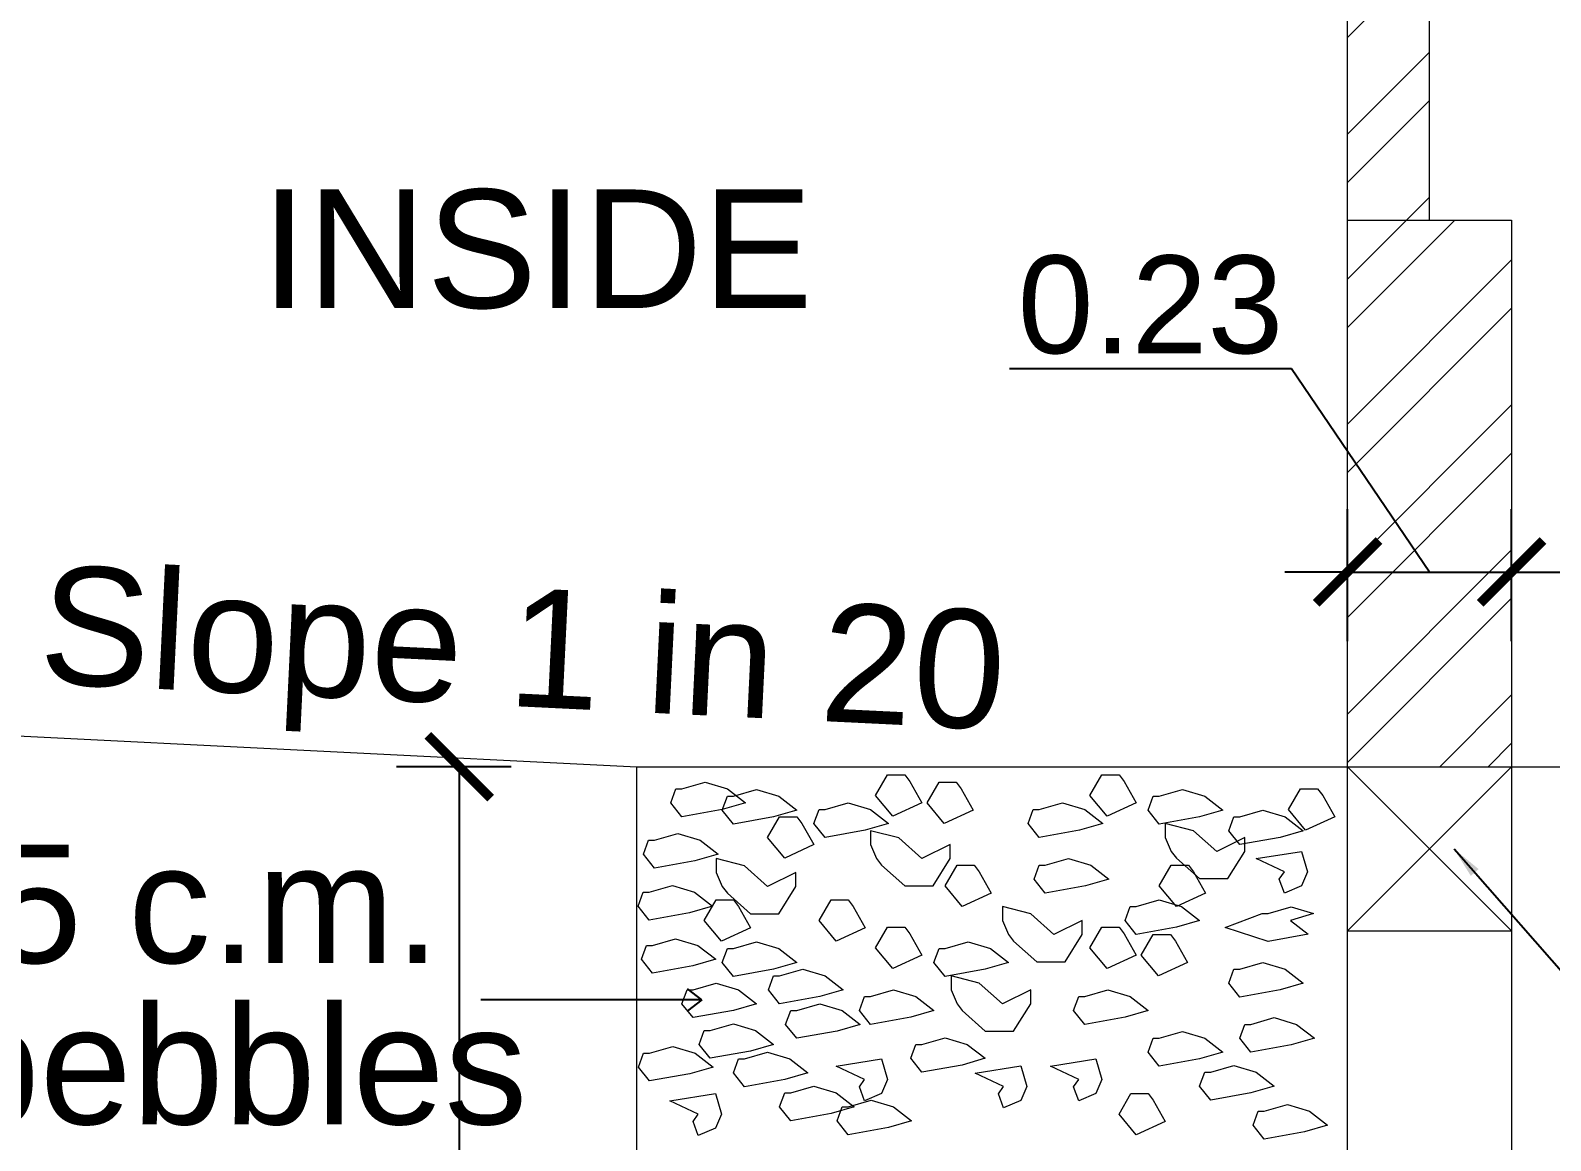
# Model space of a CAD drawing. Header units: metres. Extents: x 8742 to 14639, y -4028 to 1902.
# Drawn here: x 8808.63 to 8813.63, y 1836.9 to 1840.55 of the extents above; entities that cross this region are included whole.
import ezdxf

# ---------------------------------------------------------------- set-up
doc = ezdxf.new("R2010")
doc.units = ezdxf.units.M
for name, color, linetype, lineweight in [('DIM', 8, 'Continuous', 25), ('Hatch', 8, 'Continuous', 13), ('others', 4, 'Continuous', 15), ('TEXT', 3, 'Continuous', 25)]:
    doc.layers.add(name, color=color, linetype=linetype, lineweight=lineweight)
doc.styles.get("Standard").update_dxf_attribs({"font": 'arial.ttf'})
doc.dimstyles.new('mohan', dxfattribs={"dimscale": 0.03, "dimtxt": 10, "dimasz": 4.5, "dimexe": 4.5, "dimexo": 9, "dimgap": 3, "dimtad": 1, "dimzin": 0, "dimdsep": 46, "dimtxsty": 'Standard', "dimblk": 'ARCHTICK', "dimcen": 0.09, "dimclrd": 8, "dimclre": 9, "dimclrt": 3, "dimadec": 0, "dimazin": 0, "dimtfac": 1, "dimtix": 1, "dimtmove": 2, "dimatfit": 0, "dimfxl": 0, "dimtolj": 1, "dimtzin": 0, "dimlwd": -1, "dimarcsym": 0})

# ---------------------------------------------------------------- blocks, each defined once
blk = doc.blocks.new('_ArchTick')
at = {"color": 0, "linetype": 'ByBlock', "const_width": 0.15}
blk.add_lwpolyline([(-0.5, -0.5), (0.5, 0.5)], dxfattribs=at)
blk = doc.blocks.new('*D233')
at = {"layer": 'Defpoints', "color": 0, "ltscale": 7}
for p in [(1587.0526, 542.4816), (1586.0348, 536.2187), (1587.0526, 536.2187)]:
    blk.add_point(p, dxfattribs=at)
at = {"layer": 'DIM', "color": 8, "linetype": 'Continuous', "lineweight": -2, "ltscale": 7}
for p, q in [((1586.3326, 542.4816), (1585.6748, 542.4816)), ((1586.3326, 536.2187), (1585.6748, 536.2187))]:
    blk.add_line(p, q, dxfattribs=at)
at = {"layer": 'DIM', "color": 8, "ltscale": 7}
blk.add_line((1586.0348, 542.4816), (1586.0348, 536.2187), dxfattribs=at)
at = {"layer": 'DIM', "color": 8, "ltscale": 7, "xscale": 0.36, "yscale": 0.36, "zscale": 0.36}
for p, rotation in [((1586.0348, 542.4816), 90), ((1586.0348, 536.2187), 270)]:
    blk.add_blockref('_ArchTick', p, dxfattribs=dict(at, rotation=rotation))
at = {"layer": 'DIM', "color": 7, "ltscale": 7, "insert": (1585.6689, 539.3502), "char_height": 0.56, "attachment_point": 5, "rotation": 90}
blk.add_mtext('\\A1;1.50', dxfattribs=at)
blk = doc.blocks.new('*D234')
at = {"layer": 'Defpoints', "color": 0, "ltscale": 7}
for p in [(1592.063, 543.5973), (1591.1235, 542.4816), (1592.063, 542.4816)]:
    blk.add_point(p, dxfattribs=at)
at = {"layer": 'DIM', "color": 8, "ltscale": 7}
for p, q in [((1590.802, 544.7601), (1589.1874, 544.7601)), ((1591.5932, 543.5973), (1590.802, 544.7601)), ((1591.1235, 543.5973), (1590.7635, 543.5973)), ((1591.1235, 543.5973), (1592.063, 543.5973)), ((1591.1235, 543.5973), (1592.063, 543.5973)), ((1592.063, 543.5973), (1592.423, 543.5973))]:
    blk.add_line(p, q, dxfattribs=at)
at = {"layer": 'DIM', "color": 8, "linetype": 'Continuous', "lineweight": -2, "ltscale": 7}
for p, q in [((1591.1235, 543.2016), (1591.1235, 543.9573)), ((1592.063, 543.2016), (1592.063, 543.9573))]:
    blk.add_line(p, q, dxfattribs=at)
at = {"layer": 'DIM', "color": 8, "ltscale": 7, "xscale": 0.36, "yscale": 0.36, "zscale": 0.36}
blk.add_blockref('_ArchTick', (1591.1235, 543.5973), dxfattribs=at)
at = {"layer": 'DIM', "color": 8, "ltscale": 7, "xscale": 0.36, "yscale": 0.36, "zscale": 0.36, "rotation": 180}
blk.add_blockref('_ArchTick', (1592.063, 543.5973), dxfattribs=at)
at = {"layer": 'DIM', "color": 7, "ltscale": 7, "insert": (1589.9947, 545.1262), "char_height": 0.56, "attachment_point": 5}
blk.add_mtext('\\A1;0.23', dxfattribs=at)
blk = doc.blocks.new('*D235')
at = {"layer": 'Defpoints', "color": 0, "ltscale": 7}
for p in [(1592.063, 548.1183), (1593.6549, 548.1183), (1592.063, 545.6131)]:
    blk.add_point(p, dxfattribs=at)
at = {"layer": 'DIM', "color": 8, "linetype": 'Continuous', "lineweight": -2, "ltscale": 7}
for p, q in [((1593.1749, 548.1183), (1594.0149, 548.1183)), ((1593.1749, 545.6131), (1594.0149, 545.6131))]:
    blk.add_line(p, q, dxfattribs=at)
at = {"layer": 'DIM', "color": 8, "ltscale": 7}
blk.add_line((1593.6549, 545.6131), (1593.6549, 548.1183), dxfattribs=at)
at = {"layer": 'DIM', "color": 8, "ltscale": 7, "xscale": 0.36, "yscale": 0.36, "zscale": 0.36}
for p, rotation in [((1593.6549, 548.1183), 90), ((1593.6549, 545.6131), 270)]:
    blk.add_blockref('_ArchTick', p, dxfattribs=dict(at, rotation=rotation))
at = {"layer": 'DIM', "color": 7, "ltscale": 7, "insert": (1593.2889, 546.8657), "char_height": 0.56, "attachment_point": 5, "rotation": 90}
blk.add_mtext('\\A1;0.70', dxfattribs=at)
blk = doc.blocks.new('*D239')
at = {"layer": 'Defpoints', "color": 0, "ltscale": 7}
for p in [(1592.063, 545.6131), (1593.6549, 545.6131), (1592.063, 542.4816)]:
    blk.add_point(p, dxfattribs=at)
at = {"layer": 'DIM', "color": 8, "linetype": 'Continuous', "lineweight": -2, "ltscale": 7}
for p, q in [((1593.1749, 545.6131), (1594.0149, 545.6131)), ((1593.1749, 542.4816), (1594.0149, 542.4816))]:
    blk.add_line(p, q, dxfattribs=at)
at = {"layer": 'DIM', "color": 8, "ltscale": 7}
blk.add_line((1593.6549, 542.4816), (1593.6549, 545.6131), dxfattribs=at)
at = {"layer": 'DIM', "color": 8, "ltscale": 7, "xscale": 0.36, "yscale": 0.36, "zscale": 0.36}
for p, rotation in [((1593.6549, 545.6131), 90), ((1593.6549, 542.4816), 270)]:
    blk.add_blockref('_ArchTick', p, dxfattribs=dict(at, rotation=rotation))
at = {"layer": 'DIM', "color": 7, "ltscale": 7, "insert": (1593.2889, 544.0474), "char_height": 0.56, "attachment_point": 5, "rotation": 90}
blk.add_mtext('\\A1;1.00', dxfattribs=at)
blk = doc.blocks.new('vcvc')
at = {"layer": 'Hatch', "ltscale": 7}
h = blk.add_hatch(dxfattribs=at)
h.set_pattern_fill('ANSI32', color=8, scale=1.565736, style=0)
h.set_pattern_definition([(45, (40.3273, 1497.15877), (-0.41517844, 0.41517844), []), (45, (40.6041, 1497.15877), (-0.41517844, 0.41517844), [])])
h.paths.add_polyline_path([(1591.1235, 542.4816), (1592.063, 542.4816), (1592.063, 545.6131), (1591.1235, 545.6131)])
h.paths.add_polyline_path([(1591.5932, 548.1183), (1591.1235, 548.1183), (1591.1235, 545.6131), (1591.5932, 545.6131)])
at = {"layer": 'Hatch'}
for points in [[(1588.6852, 542.2758), (1588.5183, 542.1993), (1588.4201, 542.3175), (1588.4889, 542.4357), (1588.5871, 542.4357), (1588.6165, 542.3974)], [(1588.6852, 542.2758), (1588.5183, 542.1993), (1588.4201, 542.3175), (1588.4889, 542.4357), (1588.5871, 542.4357), (1588.6165, 542.3974)], [(1589.9125, 542.2758), (1589.7456, 542.1993), (1589.6474, 542.3175), (1589.7161, 542.4357), (1589.8143, 542.4357), (1589.8438, 542.3974)], [(1589.9125, 542.2758), (1589.7456, 542.1993), (1589.6474, 542.3175), (1589.7161, 542.4357), (1589.8143, 542.4357), (1589.8438, 542.3974)], [(1587.4433, 542.394), (1587.5709, 542.3557), (1587.674, 542.2758), (1587.5414, 542.2375), (1587.3107, 542.1958), (1587.2469, 542.2758), (1587.2763, 542.3557), (1587.3107, 542.3557)], [(1587.4433, 542.394), (1587.5709, 542.3557), (1587.674, 542.2758), (1587.5414, 542.2375), (1587.3107, 542.1958), (1587.2469, 542.2758), (1587.2763, 542.3557), (1587.3107, 542.3557)], [(1587.7378, 542.3523), (1587.8654, 542.314), (1587.9685, 542.2341), (1587.836, 542.1958), (1587.6052, 542.1541), (1587.5414, 542.2341), (1587.5709, 542.314), (1587.6052, 542.314)], [(1587.7378, 542.3523), (1587.8654, 542.314), (1587.9685, 542.2341), (1587.836, 542.1958), (1587.6052, 542.1541), (1587.5414, 542.2341), (1587.5709, 542.314), (1587.6052, 542.314)], [(1588.9798, 542.2341), (1588.8129, 542.1576), (1588.7147, 542.2758), (1588.7834, 542.394), (1588.8816, 542.394), (1588.9111, 542.3557)], [(1588.9798, 542.2341), (1588.8129, 542.1576), (1588.7147, 542.2758), (1588.7834, 542.394), (1588.8816, 542.394), (1588.9111, 542.3557)], [(1590.1776, 542.3523), (1590.3052, 542.314), (1590.4083, 542.2341), (1590.2758, 542.1958), (1590.045, 542.1541), (1589.9812, 542.2341), (1590.0107, 542.314), (1590.045, 542.314)], [(1590.1776, 542.3523), (1590.3052, 542.314), (1590.4083, 542.2341), (1590.2758, 542.1958), (1590.045, 542.1541), (1589.9812, 542.2341), (1590.0107, 542.314), (1590.045, 542.314)], [(1591.0499, 542.1958), (1590.883, 542.1193), (1590.7848, 542.2375), (1590.8535, 542.3557), (1590.9517, 542.3557), (1590.9812, 542.3175)], [(1591.0499, 542.1958), (1590.883, 542.1193), (1590.7848, 542.2375), (1590.8535, 542.3557), (1590.9517, 542.3557), (1590.9812, 542.3175)], [(1588.2631, 542.2758), (1588.3907, 542.2375), (1588.4938, 542.1576), (1588.3612, 542.1193), (1588.1305, 542.0776), (1588.0667, 542.1576), (1588.0962, 542.2375), (1588.1305, 542.2375)], [(1588.2631, 542.2758), (1588.3907, 542.2375), (1588.4938, 542.1576), (1588.3612, 542.1193), (1588.1305, 542.0776), (1588.0667, 542.1576), (1588.0962, 542.2375), (1588.1305, 542.2375)], [(1589.4903, 542.2758), (1589.618, 542.2375), (1589.721, 542.1576), (1589.5885, 542.1193), (1589.3578, 542.0776), (1589.294, 542.1576), (1589.3234, 542.2375), (1589.3578, 542.2375)], [(1589.4903, 542.2758), (1589.618, 542.2375), (1589.721, 542.1576), (1589.5885, 542.1193), (1589.3578, 542.0776), (1589.294, 542.1576), (1589.3234, 542.2375), (1589.3578, 542.2375)], [(1588.0667, 542.0359), (1587.8998, 541.9594), (1587.8016, 542.0776), (1587.8703, 542.1958), (1587.9685, 542.1958), (1587.998, 542.1576)], [(1588.0667, 542.0359), (1587.8998, 541.9594), (1587.8016, 542.0776), (1587.8703, 542.1958), (1587.9685, 542.1958), (1587.998, 542.1576)], [(1590.1432, 541.9594), (1590.2758, 541.8412), (1590.4378, 541.8412), (1590.5359, 541.9977), (1590.5359, 542.0776), (1590.3739, 541.9977), (1590.2414, 542.1159), (1590.0794, 542.1576), (1590.0794, 542.0776), (1590.1138, 541.9977)], [(1590.1432, 541.9594), (1590.2758, 541.8412), (1590.4378, 541.8412), (1590.5359, 541.9977), (1590.5359, 542.0776), (1590.3739, 541.9977), (1590.2414, 542.1159), (1590.0794, 542.1576), (1590.0794, 542.0776), (1590.1138, 541.9977)], [(1590.639, 542.2341), (1590.7667, 542.1958), (1590.8698, 542.1159), (1590.7372, 542.0776), (1590.5065, 542.0359), (1590.4427, 542.1159), (1590.4721, 542.1958), (1590.5065, 542.1958)], [(1590.639, 542.2341), (1590.7667, 542.1958), (1590.8698, 542.1159), (1590.7372, 542.0776), (1590.5065, 542.0359), (1590.4427, 542.1159), (1590.4721, 542.1958), (1590.5065, 542.1958)], [(1587.2867, 542.0995), (1587.4144, 542.0612), (1587.5174, 541.9813), (1587.3849, 541.943), (1587.1542, 541.9013), (1587.0904, 541.9813), (1587.1198, 542.0612), (1587.1542, 542.0612)], [(1587.2867, 542.0995), (1587.4144, 542.0612), (1587.5174, 541.9813), (1587.3849, 541.943), (1587.1542, 541.9013), (1587.0904, 541.9813), (1587.1198, 542.0612), (1587.1542, 542.0612)], [(1588.4545, 541.9177), (1588.5871, 541.7995), (1588.7491, 541.7995), (1588.8472, 541.956), (1588.8472, 542.0359), (1588.6852, 541.956), (1588.5527, 542.0742), (1588.3907, 542.1159), (1588.3907, 542.0359), (1588.4251, 541.956)], [(1588.4545, 541.9177), (1588.5871, 541.7995), (1588.7491, 541.7995), (1588.8472, 541.956), (1588.8472, 542.0359), (1588.6852, 541.956), (1588.5527, 542.0742), (1588.3907, 542.1159), (1588.3907, 542.0359), (1588.4251, 541.956)], [(1590.7618, 541.7578), (1590.7323, 541.8378), (1590.7618, 541.8795), (1590.5998, 541.956), (1590.8599, 541.9977), (1590.8943, 541.8795), (1590.8599, 541.7995)], [(1590.7618, 541.7578), (1590.7323, 541.8378), (1590.7618, 541.8795), (1590.5998, 541.956), (1590.8599, 541.9977), (1590.8943, 541.8795), (1590.8599, 541.7995)], [(1587.5709, 541.7578), (1587.7034, 541.6396), (1587.8654, 541.6396), (1587.9636, 541.7961), (1587.9636, 541.876), (1587.8016, 541.7961), (1587.6691, 541.9142), (1587.5071, 541.956), (1587.5071, 541.876), (1587.5414, 541.7961)], [(1587.5709, 541.7578), (1587.7034, 541.6396), (1587.8654, 541.6396), (1587.9636, 541.7961), (1587.9636, 541.876), (1587.8016, 541.7961), (1587.6691, 541.9142), (1587.5071, 541.956), (1587.5071, 541.876), (1587.5414, 541.7961)], [(1589.0829, 541.7578), (1588.916, 541.6813), (1588.8178, 541.7995), (1588.8865, 541.9177), (1588.9847, 541.9177), (1589.0141, 541.8795)], [(1589.0829, 541.7578), (1588.916, 541.6813), (1588.8178, 541.7995), (1588.8865, 541.9177), (1588.9847, 541.9177), (1589.0141, 541.8795)], [(1589.5247, 541.956), (1589.6523, 541.9177), (1589.7554, 541.8378), (1589.6229, 541.7995), (1589.3921, 541.7578), (1589.3283, 541.8378), (1589.3578, 541.9177), (1589.3921, 541.9177)], [(1589.5247, 541.956), (1589.6523, 541.9177), (1589.7554, 541.8378), (1589.6229, 541.7995), (1589.3921, 541.7578), (1589.3283, 541.8378), (1589.3578, 541.9177), (1589.3921, 541.9177)], [(1590.3101, 541.7578), (1590.1432, 541.6813), (1590.045, 541.7995), (1590.1138, 541.9177), (1590.2119, 541.9177), (1590.2414, 541.8795)], [(1590.3101, 541.7578), (1590.1432, 541.6813), (1590.045, 541.7995), (1590.1138, 541.9177), (1590.2119, 541.9177), (1590.2414, 541.8795)], [(1587.256, 541.8018), (1587.3836, 541.7636), (1587.4867, 541.6836), (1587.3542, 541.6454), (1587.1235, 541.6037), (1587.0596, 541.6836), (1587.0891, 541.7636), (1587.1235, 541.7636)], [(1587.7034, 541.5597), (1587.5365, 541.4832), (1587.4383, 541.6014), (1587.5071, 541.7196), (1587.6052, 541.7196), (1587.6347, 541.6813)], [(1587.7034, 541.5597), (1587.5365, 541.4832), (1587.4383, 541.6014), (1587.5071, 541.7196), (1587.6052, 541.7196), (1587.6347, 541.6813)], [(1588.3612, 541.5597), (1588.1943, 541.4832), (1588.0962, 541.6014), (1588.1649, 541.7196), (1588.2631, 541.7196), (1588.2925, 541.6813)], [(1588.3612, 541.5597), (1588.1943, 541.4832), (1588.0962, 541.6014), (1588.1649, 541.7196), (1588.2631, 541.7196), (1588.2925, 541.6813)], [(1589.2105, 541.4832), (1589.343, 541.365), (1589.505, 541.365), (1589.6032, 541.5214), (1589.6032, 541.6014), (1589.4412, 541.5214), (1589.3087, 541.6396), (1589.1467, 541.6813), (1589.1467, 541.6014), (1589.181, 541.5214)], [(1589.2105, 541.4832), (1589.343, 541.365), (1589.505, 541.365), (1589.6032, 541.5214), (1589.6032, 541.6014), (1589.4412, 541.5214), (1589.3087, 541.6396), (1589.1467, 541.6813), (1589.1467, 541.6014), (1589.181, 541.5214)], [(1590.045, 541.7196), (1590.1727, 541.6813), (1590.2758, 541.6014), (1590.1432, 541.5631), (1589.9125, 541.5214), (1589.8487, 541.6014), (1589.8781, 541.6813), (1589.9125, 541.6813)], [(1590.045, 541.7196), (1590.1727, 541.6813), (1590.2758, 541.6014), (1590.1432, 541.5631), (1589.9125, 541.5214), (1589.8487, 541.6014), (1589.8781, 541.6813), (1589.9125, 541.6813)], [(1590.8004, 541.6796), (1590.9281, 541.6414), (1590.7975, 541.6014), (1590.8986, 541.5232), (1590.6679, 541.4814), (1590.4223, 541.5614), (1590.6335, 541.6414), (1590.6679, 541.6414)], [(1588.6852, 541.4032), (1588.5183, 541.3268), (1588.4201, 541.4449), (1588.4889, 541.5631), (1588.5871, 541.5631), (1588.6165, 541.5249)], [(1588.6852, 541.4032), (1588.5183, 541.3268), (1588.4201, 541.4449), (1588.4889, 541.5631), (1588.5871, 541.5631), (1588.6165, 541.5249)], [(1589.9125, 541.4032), (1589.7456, 541.3268), (1589.6474, 541.4449), (1589.7161, 541.5631), (1589.8143, 541.5631), (1589.8438, 541.5249)], [(1589.9125, 541.4032), (1589.7456, 541.3268), (1589.6474, 541.4449), (1589.7161, 541.5631), (1589.8143, 541.5631), (1589.8438, 541.5249)], [(1587.2745, 541.4975), (1587.4021, 541.4593), (1587.5052, 541.3793), (1587.3727, 541.3411), (1587.142, 541.2993), (1587.0782, 541.3793), (1587.1076, 541.4593), (1587.142, 541.4593)], [(1587.7378, 541.4797), (1587.8654, 541.4415), (1587.9685, 541.3615), (1587.836, 541.3233), (1587.6052, 541.2816), (1587.5414, 541.3615), (1587.5709, 541.4415), (1587.6052, 541.4415)], [(1587.7378, 541.4797), (1587.8654, 541.4415), (1587.9685, 541.3615), (1587.836, 541.3233), (1587.6052, 541.2816), (1587.5414, 541.3615), (1587.5709, 541.4415), (1587.6052, 541.4415)], [(1588.9503, 541.4797), (1589.078, 541.4415), (1589.181, 541.3615), (1589.0485, 541.3233), (1588.8178, 541.2816), (1588.754, 541.3615), (1588.7834, 541.4415), (1588.8178, 541.4415)], [(1588.9503, 541.4797), (1589.078, 541.4415), (1589.181, 541.3615), (1589.0485, 541.3233), (1588.8178, 541.2816), (1588.754, 541.3615), (1588.7834, 541.4415), (1588.8178, 541.4415)], [(1590.207, 541.3615), (1590.0401, 541.285), (1589.9419, 541.4032), (1590.0107, 541.5214), (1590.1089, 541.5214), (1590.1383, 541.4832)], [(1590.207, 541.3615), (1590.0401, 541.285), (1589.9419, 541.4032), (1590.0107, 541.5214), (1590.1089, 541.5214), (1590.1383, 541.4832)], [(1588.0029, 541.3233), (1588.1305, 541.285), (1588.2336, 541.2051), (1588.1011, 541.1668), (1587.8703, 541.1251), (1587.8065, 541.2051), (1587.836, 541.285), (1587.8703, 541.285)], [(1588.0029, 541.3233), (1588.1305, 541.285), (1588.2336, 541.2051), (1588.1011, 541.1668), (1587.8703, 541.1251), (1587.8065, 541.2051), (1587.836, 541.285), (1587.8703, 541.285)], [(1590.639, 541.3615), (1590.7667, 541.3233), (1590.8698, 541.2433), (1590.7372, 541.2051), (1590.5065, 541.1634), (1590.4427, 541.2433), (1590.4721, 541.3233), (1590.5065, 541.3233)], [(1590.639, 541.3615), (1590.7667, 541.3233), (1590.8698, 541.2433), (1590.7372, 541.2051), (1590.5065, 541.1634), (1590.4427, 541.2433), (1590.4721, 541.3233), (1590.5065, 541.3233)], [(1587.5071, 541.2433), (1587.6347, 541.2051), (1587.7378, 541.1251), (1587.6052, 541.0869), (1587.3745, 541.0452), (1587.3107, 541.1251), (1587.3402, 541.2051), (1587.3745, 541.2051)], [(1587.5071, 541.2433), (1587.6347, 541.2051), (1587.7378, 541.1251), (1587.6052, 541.0869), (1587.3745, 541.0452), (1587.3107, 541.1251), (1587.3402, 541.2051), (1587.3745, 541.2051)], [(1588.5232, 541.2051), (1588.6509, 541.1668), (1588.754, 541.0869), (1588.6214, 541.0487), (1588.3907, 541.0069), (1588.3269, 541.0869), (1588.3563, 541.1668), (1588.3907, 541.1668)], [(1588.5232, 541.2051), (1588.6509, 541.1668), (1588.754, 541.0869), (1588.6214, 541.0487), (1588.3907, 541.0069), (1588.3269, 541.0869), (1588.3563, 541.1668), (1588.3907, 541.1668)], [(1588.916, 541.0869), (1589.0485, 540.9687), (1589.2105, 540.9687), (1589.3087, 541.1251), (1589.3087, 541.2051), (1589.1467, 541.1251), (1589.0141, 541.2433), (1588.8521, 541.285), (1588.8521, 541.2051), (1588.8865, 541.1251)], [(1588.916, 541.0869), (1589.0485, 540.9687), (1589.2105, 540.9687), (1589.3087, 541.1251), (1589.3087, 541.2051), (1589.1467, 541.1251), (1589.0141, 541.2433), (1588.8521, 541.285), (1588.8521, 541.2051), (1588.8865, 541.1251)], [(1589.7505, 541.2051), (1589.8781, 541.1668), (1589.9812, 541.0869), (1589.8487, 541.0487), (1589.618, 541.0069), (1589.5541, 541.0869), (1589.5836, 541.1668), (1589.618, 541.1668)], [(1589.7505, 541.2051), (1589.8781, 541.1668), (1589.9812, 541.0869), (1589.8487, 541.0487), (1589.618, 541.0069), (1589.5541, 541.0869), (1589.5836, 541.1668), (1589.618, 541.1668)], [(1588.1011, 541.1251), (1588.2287, 541.0869), (1588.3318, 541.0069), (1588.1992, 540.9687), (1587.9685, 540.927), (1587.9047, 541.0069), (1587.9342, 541.0869), (1587.9685, 541.0869)], [(1588.1011, 541.1251), (1588.2287, 541.0869), (1588.3318, 541.0069), (1588.1992, 540.9687), (1587.9685, 540.927), (1587.9047, 541.0069), (1587.9342, 541.0869), (1587.9685, 541.0869)], [(1590.7028, 541.0452), (1590.8305, 541.0069), (1590.9336, 540.927), (1590.801, 540.8887), (1590.5703, 540.847), (1590.5065, 540.927), (1590.5359, 541.0069), (1590.5703, 541.0069)], [(1590.7028, 541.0452), (1590.8305, 541.0069), (1590.9336, 540.927), (1590.801, 540.8887), (1590.5703, 540.847), (1590.5065, 540.927), (1590.5359, 541.0069), (1590.5703, 541.0069)], [(1587.6052, 541.0104), (1587.7329, 540.9722), (1587.836, 540.8922), (1587.7034, 540.854), (1587.4727, 540.8123), (1587.4089, 540.8922), (1587.4383, 540.9722), (1587.4727, 540.9722)], [(1587.6052, 541.0104), (1587.7329, 540.9722), (1587.836, 540.8922), (1587.7034, 540.854), (1587.4727, 540.8123), (1587.4089, 540.8922), (1587.4383, 540.9722), (1587.4727, 540.9722)], [(1590.1776, 540.9652), (1590.3052, 540.927), (1590.4083, 540.847), (1590.2758, 540.8088), (1590.045, 540.7671), (1589.9812, 540.847), (1590.0107, 540.927), (1590.045, 540.927)], [(1590.1776, 540.9652), (1590.3052, 540.927), (1590.4083, 540.847), (1590.2758, 540.8088), (1590.045, 540.7671), (1589.9812, 540.847), (1590.0107, 540.927), (1590.045, 540.927)], [(1587.2581, 540.8807), (1587.3858, 540.8425), (1587.4889, 540.7625), (1587.3563, 540.7243), (1587.1256, 540.6826), (1587.0618, 540.7625), (1587.0912, 540.8425), (1587.1256, 540.8425)], [(1588.8178, 540.9305), (1588.9454, 540.8922), (1589.0485, 540.8123), (1588.916, 540.774), (1588.6852, 540.7323), (1588.6214, 540.8123), (1588.6509, 540.8922), (1588.6852, 540.8922)], [(1588.8178, 540.9305), (1588.9454, 540.8922), (1589.0485, 540.8123), (1588.916, 540.774), (1588.6852, 540.7323), (1588.6214, 540.8123), (1588.6509, 540.8922), (1588.6852, 540.8922)], [(1587.8016, 540.847), (1587.9292, 540.8088), (1588.0323, 540.7288), (1587.8998, 540.6906), (1587.6691, 540.6489), (1587.6052, 540.7288), (1587.6347, 540.8088), (1587.6691, 540.8088)], [(1587.8016, 540.847), (1587.9292, 540.8088), (1588.0323, 540.7288), (1587.8998, 540.6906), (1587.6691, 540.6489), (1587.6052, 540.7288), (1587.6347, 540.8088), (1587.6691, 540.8088)], [(1588.3563, 540.5689), (1588.3269, 540.6489), (1588.3563, 540.6906), (1588.1943, 540.7671), (1588.4545, 540.8088), (1588.4889, 540.6906), (1588.4545, 540.6106)], [(1588.3563, 540.5689), (1588.3269, 540.6489), (1588.3563, 540.6906), (1588.1943, 540.7671), (1588.4545, 540.8088), (1588.4889, 540.6906), (1588.4545, 540.6106)], [(1589.1532, 540.5287), (1589.1237, 540.6087), (1589.1532, 540.6504), (1588.9912, 540.7269), (1589.2514, 540.7686), (1589.2857, 540.6504), (1589.2514, 540.5705)], [(1589.1532, 540.5287), (1589.1237, 540.6087), (1589.1532, 540.6504), (1588.9912, 540.7269), (1589.2514, 540.7686), (1589.2857, 540.6504), (1589.2514, 540.5705)], [(1589.5836, 540.5689), (1589.5541, 540.6489), (1589.5836, 540.6906), (1589.4216, 540.7671), (1589.6818, 540.8088), (1589.7161, 540.6906), (1589.6818, 540.6106)], [(1589.5836, 540.5689), (1589.5541, 540.6489), (1589.5836, 540.6906), (1589.4216, 540.7671), (1589.6818, 540.8088), (1589.7161, 540.6906), (1589.6818, 540.6106)], [(1590.4721, 540.7706), (1590.5998, 540.7323), (1590.7028, 540.6524), (1590.5703, 540.6141), (1590.3396, 540.5724), (1590.2758, 540.6524), (1590.3052, 540.7323), (1590.3396, 540.7323)], [(1590.4721, 540.7706), (1590.5998, 540.7323), (1590.7028, 540.6524), (1590.5703, 540.6141), (1590.3396, 540.5724), (1590.2758, 540.6524), (1590.3052, 540.7323), (1590.3396, 540.7323)], [(1587.404, 540.3708), (1587.3745, 540.4507), (1587.404, 540.4925), (1587.242, 540.5689), (1587.5022, 540.6106), (1587.5365, 540.4925), (1587.5022, 540.4125)], [(1587.404, 540.3708), (1587.3745, 540.4507), (1587.404, 540.4925), (1587.242, 540.5689), (1587.5022, 540.6106), (1587.5365, 540.4925), (1587.5022, 540.4125)], [(1588.0667, 540.6524), (1588.1943, 540.6141), (1588.2974, 540.5342), (1588.1649, 540.4959), (1587.9342, 540.4542), (1587.8703, 540.5342), (1587.8998, 540.6141), (1587.9342, 540.6141)], [(1588.0667, 540.6524), (1588.1943, 540.6141), (1588.2974, 540.5342), (1588.1649, 540.4959), (1587.9342, 540.4542), (1587.8703, 540.5342), (1587.8998, 540.6141), (1587.9342, 540.6141)], [(1590.0794, 540.4507), (1589.9125, 540.3743), (1589.8143, 540.4925), (1589.883, 540.6106), (1589.9812, 540.6106), (1590.0107, 540.5724)], [(1590.0794, 540.4507), (1589.9125, 540.3743), (1589.8143, 540.4925), (1589.883, 540.6106), (1589.9812, 540.6106), (1590.0107, 540.5724)], [(1588.3956, 540.5724), (1588.5232, 540.5342), (1588.6263, 540.4542), (1588.4938, 540.416), (1588.2631, 540.3743), (1588.1992, 540.4542), (1588.2287, 540.5342), (1588.2631, 540.5342)], [(1588.3956, 540.5724), (1588.5232, 540.5342), (1588.6263, 540.4542), (1588.4938, 540.416), (1588.2631, 540.3743), (1588.1992, 540.4542), (1588.2287, 540.5342), (1588.2631, 540.5342)], [(1590.7786, 540.5477), (1590.9062, 540.5095), (1591.0093, 540.4295), (1590.8768, 540.3913), (1590.6461, 540.3496), (1590.5822, 540.4295), (1590.6117, 540.5095), (1590.6461, 540.5095)]]:
    blk.add_lwpolyline(points, close=True, dxfattribs=at)
at = {"layer": 'others', "ltscale": 7}
for p, q in [((1591.1235, 542.4816), (1591.1235, 549.9972)), ((1591.5932, 545.6131), (1591.5932, 548.1183)), ((1591.1235, 545.6131), (1592.063, 545.6131)), ((1592.063, 545.6131), (1592.063, 539.3502)), ((1581.3907, 542.7647), (1587.0526, 542.4816)), ((1587.0526, 536.2187), (1587.0526, 542.4816)), ((1587.0526, 542.4816), (1591.1235, 542.4816)), ((1591.1235, 536.2187), (1591.1235, 542.4816)), ((1591.1235, 542.4816), (1599.674, 542.4816)), ((1591.1235, 541.5422), (1592.063, 542.4816)), ((1591.1235, 542.4816), (1592.063, 541.5422)), ((1591.1235, 541.5422), (1592.063, 541.5422))]:
    blk.add_line(p, q, dxfattribs=at)
at = {"layer": 'TEXT'}
for q in [(1587.3426, 541.2098), (1586.1588, 541.1475), (1587.3426, 541.0852)]:
    blk.add_line((1587.4243, 541.1475), q, dxfattribs=at)
at = {"layer": 'TEXT', "ltscale": 7}
for s, height, p in [('INSIDE', 0.67849, (1584.9006, 545.1097)), ('5 to 7.5 c.m.', 0.678486, (1580.7134, 541.3582)), ('rounded size pebbles', 0.678486, (1577.4151, 540.4343))]:
    blk.add_text(s, height=height, dxfattribs=at).set_placement(p)
blk.add_text('Slope 1 in 20', height=0.678486, rotation=357.2265, dxfattribs=at).set_placement((1583.6201, 542.9613))
at = {"layer": 'DIM', "ltscale": 7}
for base, p1, p2, text, picture, middle in [((1593.6549, 548.1183), (1592.063, 545.6131), (1592.063, 548.1183), '0.70', '*D235', (1593.2889, 546.8657)), ((1593.6549, 545.6131), (1592.063, 542.4816), (1592.063, 545.6131), '1.00', '*D239', (1593.2889, 544.0474)), ((1586.0348, 536.2187), (1587.0526, 542.4816), (1587.0526, 536.2187), '1.50', '*D233', (1585.6689, 539.3502))]:
    dim = blk.add_linear_dim(base=base, p1=p1, p2=p2, angle=90, text=text, dimstyle='mohan', override={"dimscale": 0.08, "dimtxt": 7, "dimgap": 1, "dimtad": 1, "dimdec": 2, "dimzin": 3, "dimlunit": 2, "dimtdec": 2, "dimtix": 0, "dimtofl": 1, "dimtmove": 1}, dxfattribs=at)
    dim.commit()
    dim.dimension.update_dxf_attribs({"geometry": picture, "text_midpoint": middle})
dim = blk.add_linear_dim(base=(1592.063, 543.5973), p1=(1591.1235, 542.4816), p2=(1592.063, 542.4816), text='0.23', dimstyle='mohan', override={"dimscale": 0.08, "dimtxt": 7, "dimgap": 1, "dimtad": 1, "dimdec": 2, "dimzin": 3, "dimlunit": 2, "dimtdec": 2, "dimtix": 0, "dimtofl": 1, "dimtmove": 1}, dxfattribs=at)
dim.commit()
dim.dimension.update_dxf_attribs({"geometry": '*D234', "text_midpoint": (1590.722, 544.7601), "dimtype": 128})
at = {"layer": 'TEXT'}
blk.add_leader([(1591.7333, 542.0119), (1593.1243, 540.4251), (1593.9557, 540.4397)], dimstyle='mohan', override={"dimscale": 0.04, "dimtxt": 7, "dimgap": 1, "dimtad": 1, "dimdec": 2, "dimzin": 3, "dimlunit": 2, "dimtdec": 2, "dimtix": 0, "dimtofl": 1, "dimtmove": 1}, dxfattribs=at)

msp = doc.modelspace()

# ---------------------------------------------------------------- block references
at = {"color": 10, "xscale": 0.5742312426191165, "yscale": 0.5742312426191165, "zscale": 0.5742312426191165}
msp.add_blockref('vcvc', (7899.2888, 1526.6223), dxfattribs=at)

doc.saveas('drawing.dxf')
